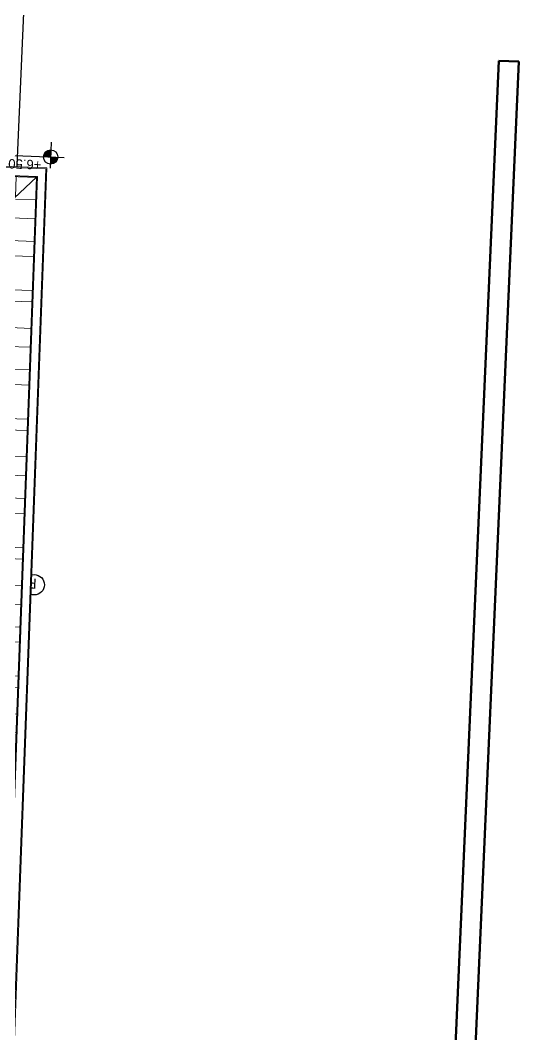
# Model space of a CAD drawing. Header units: centimetres. Extents: x 63871 to 181827, y -95930 to 42199.
# Drawn here: x 178241 to 178743, y 26035 to 27056 of the extents above; entities that cross this region are included whole.
import ezdxf

# ---------------------------------------------------------------- set-up
doc = ezdxf.new("R2010")
doc.units = ezdxf.units.CM
doc.layers.add('Bitirme - Duvar', color=7, linetype='Continuous')
doc.layers.add('KOT', color=171, linetype='Continuous')
for name, color, linetype, lineweight in [('OLUK', 222, 'Continuous', 15), ('PARSEL SINIRI', 12, 'Continuous', 50), ('Çatı', 144, 'Continuous', 30), ('ÇEKME MESAFESİ', 5, 'Continuous', 25)]:
    doc.layers.add(name, color=color, linetype=linetype, lineweight=lineweight)
doc.styles.add('Arial_1', font='Arial.ttf', dxfattribs={"height": 300})
doc.styles.add('OLUŞTURULMUŞ_STİL_1', font='Arial.ttf')

# ---------------------------------------------------------------- blocks, each defined once
blk = doc.blocks.new('HRD')
at = {"layer": 'Bitirme - Duvar', "color": 161, "linetype": 'Continuous', "lineweight": 25}
blk.add_line((153786.9, 35737.5), (153834.4, 35737.5), dxfattribs=at)
blk.add_circle((153776.7, 35737.5), 10.2, dxfattribs=at)
at = {"layer": 'Bitirme - Duvar', "linetype": 'Continuous', "insert": (153774.4, 35731.4), "char_height": 10, "attachment_point": 7, "style": 'OLUŞTURULMUŞ_STİL_1'}
blk.add_mtext('\\A1;P', dxfattribs=at)
blk = doc.blocks.new('çatı planı')
blk.add_wipeout([(-680, -1060), (-680, 0), (0, 0), (0, -1125), (-340, -1125), (-340, -1060)]).dxf.layer = 'OLUK'
at = {"layer": 'KOT'}
h = blk.add_hatch(color=256, dxfattribs=at)
h.dxf.hatch_style = 1
h.paths.add_polyline_path([(-683.4, -1064.2, 0.402561), (-690.6, -1071.1), (-683.4, -1071.1)])
h = blk.add_hatch(color=256, dxfattribs=at)
h.dxf.hatch_style = 1
h.paths.add_polyline_path([(-676.2, -1071, 0.009987), (-676.2, -1070.7), (-683.4, -1070.7), (-683.4, -1078.1, 0.414214)])
at = {"layer": 'Çatı', "lineweight": 15}
h = blk.add_hatch(dxfattribs=at)
h.set_pattern_fill('AR-RSHKE', color=251, scale=0.15, angle=270)
h.set_pattern_definition([(270, (-196861.627, -36377.483), (45.72, -97.155), [22.86, -19.05, 26.67, -11.43, 34.29, -15.24]), (270, (-196859.72, -36400.343), (45.72, -97.155), [19.05, -72.39, 15.24, -22.86]), (270, (-196864.484, -36446.063), (45.72, -97.155), [11.43, -118.11]), (0, (-196861.627, -36377.483), (45.72, 32.385), [43.815, -139.065]), (0, (-196861.627, -36400.343), (45.72, 32.385), [42.8625, -140.0175]), (0, (-196861.627, -36419.393), (45.72, 32.385), [40.005, -142.875]), (0, (-196864.484, -36446.063), (45.72, 32.385), [43.815, -139.065]), (0, (-196864.484, -36457.493), (45.72, 32.385), [43.815, -139.065]), (0, (-196861.627, -36491.783), (45.72, 32.385), [41.91, -140.97])])
h.paths.add_polyline_path([(-340, -340), (-670, -340), (-670, -1050), (-340, -720)])
h.paths.add_polyline_path([(-554.8, -586.7), (-554.8, -525), (-462.6, -525), (-462.6, -586.7)], flags=16)
h.paths.add_polyline_path([(-438.1, -595), (-438.1, -505), (-358.1, -505), (-358.1, -595)], flags=16)
h.paths.add_polyline_path([(-435.1, -592), (-435.1, -508), (-361.1, -508), (-361.1, -592)], flags=0)
h.paths.add_polyline_path([(-575, -509.9), (-635, -509.9), (-635, -464.9), (-575, -464.9)], flags=16)
h.paths.add_polyline_path([(-590, -495), (-620, -494.9), (-620, -479.9), (-590, -479.9)], flags=0)
h.paths.add_polyline_path([(-605, -487.4, -1), (-620, -487.4, -1), (-605, -487.4, -1), (-590, -487.4, -1)], flags=0)
h.paths.add_polyline_path([(-541, -552.3), (-463.6, -552.3), (-463.6, -528.6), (-541, -528.6)], flags=8)
h.paths.add_polyline_path([(-428.7, -520.1), (-364.8, -520.1), (-364.8, -508.6), (-428.7, -508.6)], flags=8)
h = blk.add_hatch(dxfattribs=at)
h.set_pattern_fill('AR-RSHKE', color=251, scale=0.15)
h.set_pattern_definition([(0, (-196861.627, -36377.483), (97.155, 45.72), [22.86, -19.05, 26.67, -11.43, 34.29, -15.24]), (0, (-196838.767, -36375.58), (97.155, 45.72), [19.05, -72.39, 15.24, -22.86]), (0, (-196793.047, -36380.34), (97.155, 45.72), [11.43, -118.11]), (90, (-196861.627, -36377.483), (-32.385, 45.72), [43.815, -139.065]), (90, (-196838.767, -36377.483), (-32.385, 45.72), [42.8625, -140.0175]), (90, (-196819.717, -36377.483), (-32.385, 45.72), [40.005, -142.875]), (90, (-196793.047, -36380.34), (-32.385, 45.72), [43.815, -139.065]), (90, (-196781.617, -36380.34), (-32.385, 45.72), [43.815, -139.065]), (90, (-196747.327, -36377.483), (-32.385, 45.72), [41.91, -140.97])])
h.paths.add_polyline_path([(-170, -890), (-340, -720), (-670, -1050), (-330, -1050)])
h.paths.add_polyline_path([(-267.1, -910), (-267.1, -955), (-327.1, -955), (-327.1, -910)], flags=16)
h.paths.add_polyline_path([(-280, -925), (-280, -940.1), (-310, -940), (-310, -924.9)], flags=0)
h.paths.add_polyline_path([(-280, -932.5, -1), (-295, -932.5, -1), (-310, -932.5, -1), (-295, -932.5, -1)], flags=0)
h.paths.add_polyline_path([(-311.1, -879.2), (-372.9, -879.2), (-372.9, -787), (-311.1, -787)], flags=16)
h.paths.add_polyline_path([(-345.5, -865.3), (-345.5, -788), (-369.2, -788), (-369.2, -865.3)], flags=8)
h.paths.add_polyline_path([(-637.6, -1017.2), (-596.5, -1017.3), (-596.5, -1002), (-637.6, -1002)], flags=25)
at = {"layer": 'KOT'}
for p, q in [((-683.4, -1085.8), (-683.4, -1059.7)), ((-697, -1070.7), (-630.2, -1070.7))]:
    blk.add_line(p, q, dxfattribs=at)
blk.add_circle((-683.4, -1071), 7.17, dxfattribs=at)
at = {"layer": 'OLUK'}
for points in [[(-340, -1125), (-340, -1060), (-680, -1060), (-680, 0), (0, 0), (0, -1125)], [(-339, -1124), (-339, -1059), (-679, -1059), (-679, -1), (-1, -1), (-1, -1124)], [(-331, -1116), (-331, -1051), (-671, -1051), (-671, -9), (-9, -9), (-9, -1116)]]:
    blk.add_lwpolyline(points, close=True, dxfattribs=at)
at = {"layer": 'Çatı'}
blk.add_line((-340, -720), (-670, -1050), dxfattribs=at)
blk.add_lwpolyline([(-330, -1115), (-330, -1050), (-670, -1050), (-670, -10), (-10, -10), (-10, -1115)], close=True, dxfattribs=at)
at = {"layer": 'KOT', "insert": (-657.7, -1057.9), "char_height": 9.45, "width": 57.696, "attachment_point": 2, "line_spacing_factor": 0.941778, "style": 'Arial_1'}
blk.add_mtext('+6.50', dxfattribs=at)
blk = doc.blocks.new('VAZİYET PLANI')
at = {"layer": 'PARSEL SINIRI'}
blk.add_line((771.5, 12085.5), (791.5, 12084.6), dxfattribs=at)
for points in [[(643.2, 9172.1), (771.5, 12085.5)], [(663.2, 9171.2), (791.5, 12084.6)]]:
    blk.add_lwpolyline(points, dxfattribs=at)
at = {"layer": 'ÇEKME MESAFESİ'}
blk.add_lwpolyline([(-5.6, 5331.8), (308.6, 12485.4), (476.4, 16330.3), (575.8, 18602.2), (644.3, 20161.8), (725.5, 22011.2), (669.5, 22083.7), (-509.4, 22336), (-584.9, 22369.2), (-3315.9, 23569.5), (-5395.8, 23242.1), (-6367.1, 20242.3), (-7120.6, 17916.2), (-7587.4, 16475.5), (-8434, 13860.9), (-9144.4, 11733.8), (-10236, 8787.8)], dxfattribs=at)
at = {"rotation": 177.873189238168}
blk.add_blockref('HRD', (155300.7, 41563.9), dxfattribs=at)
at = {"layer": 'OLUK', "rotation": 177.8731895439683}
blk.add_blockref('çatı planı', (-402.5, 10943.7), dxfattribs=at)

msp = doc.modelspace()

# ---------------------------------------------------------------- block references
at = {"layer": 'OLUK'}
msp.add_blockref('VAZİYET PLANI', (177951.9, 14930.1), dxfattribs=at)

doc.saveas('drawing.dxf')
